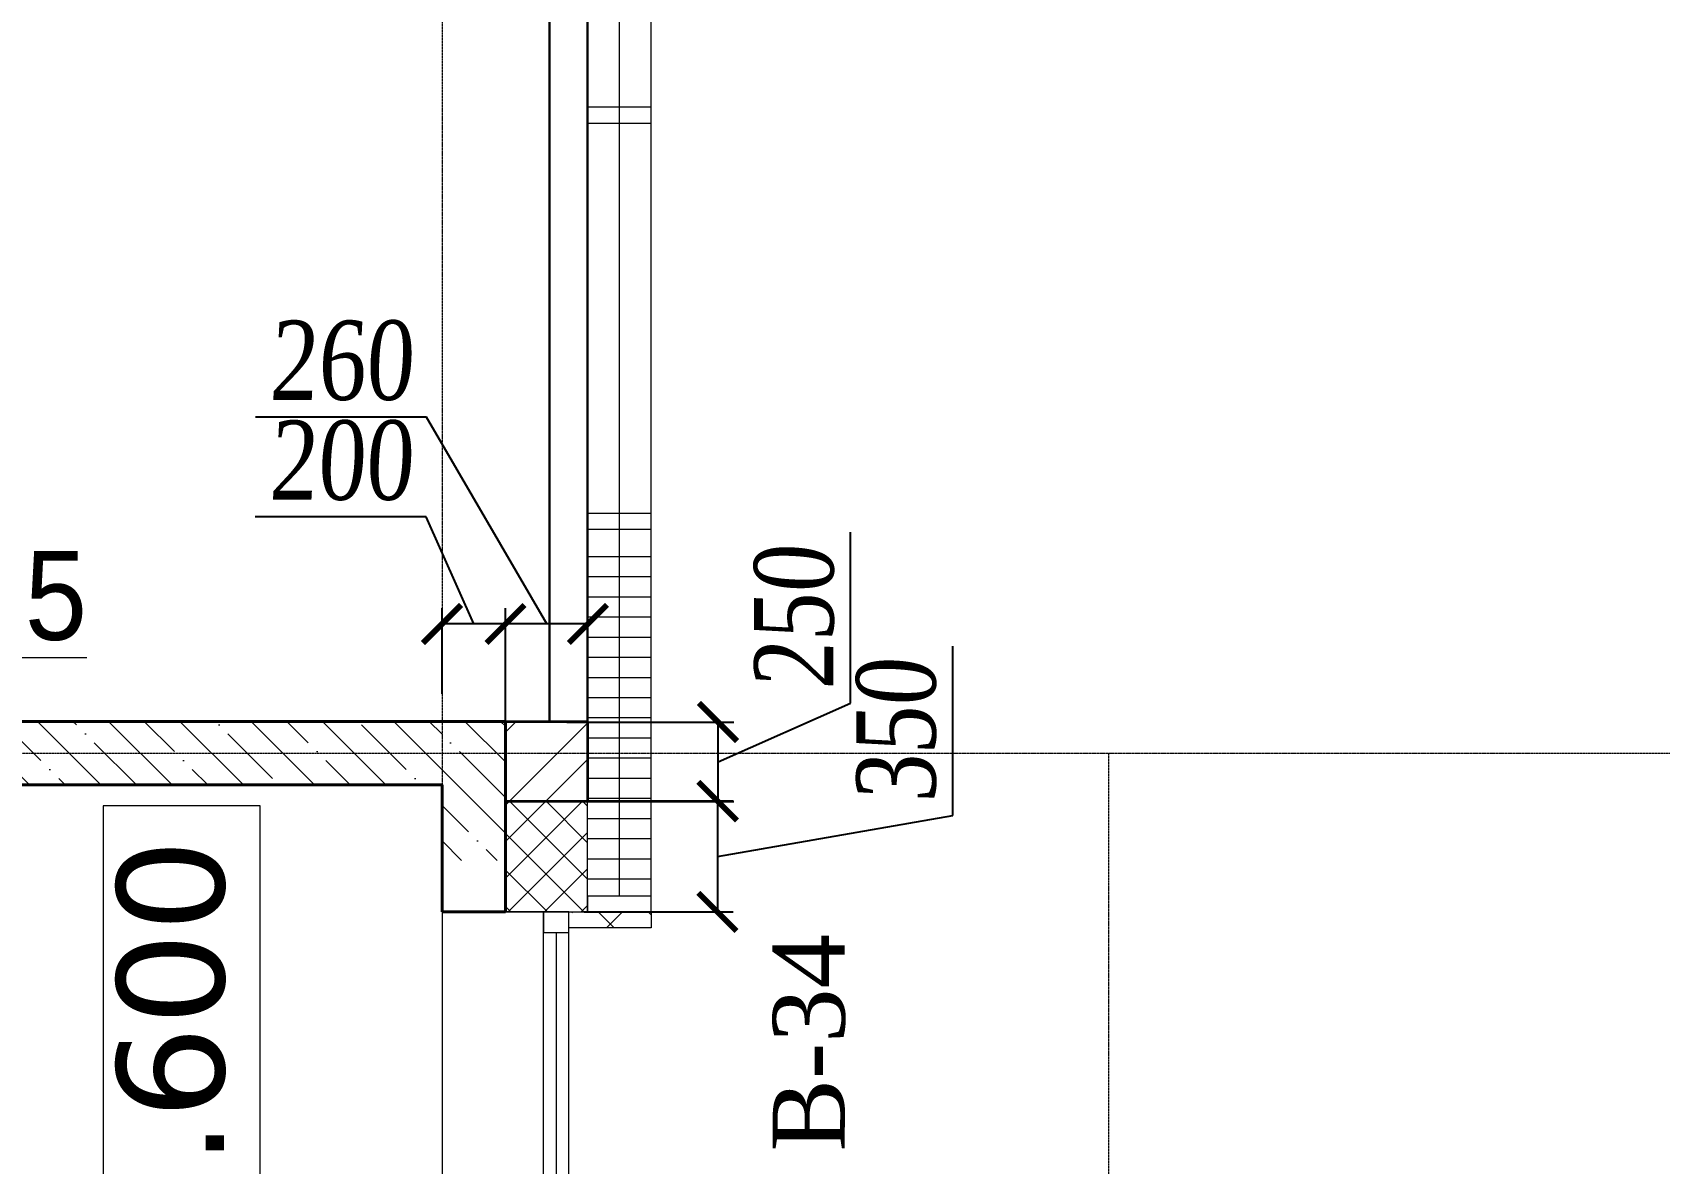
# Model space of a CAD drawing. Header units: inches. Extents: x -407541 to 6688123, y -998590 to 1205599.
# Drawn here: x 181713 to 186838, y 229645 to 233208 of the extents above; entities that cross this region are included whole.
import ezdxf

# ---------------------------------------------------------------- set-up
doc = ezdxf.new("R2010")
doc.units = ezdxf.units.IN
doc.header["$MEASUREMENT"] = 0
doc.linetypes.add('ACAD_ISO04W100', pattern=[30, 24, -3, 0, -3])
for name, color, linetype, lineweight in [('ведомость витражей', 224, 'Continuous', 13), ('ВИТРАЖ', 145, 'Continuous', 9), ('КИРПИЧ', 30, 'Continuous', 35), ('МОНОЛИТ', 5, 'Continuous', 40), ('Окна', 9, 'Continuous', 9), ('Оси', 254, 'ACAD_ISO04W100', 5), ('отметки', 50, 'Continuous', 13), ('площади', 40, 'Continuous', 9), ('размер внутр', 142, 'Continuous', 5), ('СТЕКЛО', 121, 'Continuous', 5), ('УТЕПЛИТЕЛЬ', 92, 'Continuous', 9), ('Цоколь', 21, 'Continuous', 30), ('Штриховка', 7, 'Continuous', 9)]:
    doc.layers.add(name, color=color, linetype=linetype, lineweight=lineweight)
doc.styles.get("Standard").update_dxf_attribs({"font": 'arial.ttf'})
doc.styles.add('style1', font='arial.ttf', dxfattribs={"width": 0.9, "height": 500})
doc.styles.add('STYLE2', font='times.ttf', dxfattribs={"width": 0.8, "oblique": 3})
doc.styles.add('Times', font='times.ttf')
doc.dimstyles.new('vnytren', dxfattribs={"dimtxt": 250, "dimasz": 120, "dimexe": 50, "dimexo": 0, "dimgap": 50, "dimtad": 1, "dimdec": 0, "dimzin": 0, "dimdsep": 46, "dimtxsty": 'STYLE2', "dimblk": 'ARCHTICK', "dimcen": 0, "dimadec": 0, "dimazin": 0, "dimtfac": 1, "dimtdec": 0, "dimtmove": 1, "dimatfit": 2, "dimldrblk": 'DOT', "dimfxl": 1, "dimtolj": 1, "dimtzin": 0, "dimarcsym": 0})

# ---------------------------------------------------------------- blocks, each defined once
blk = doc.blocks.new('_ARCHTICK')
at = {"color": 0, "linetype": 'ByBlock', "const_width": 0.15}
blk.add_lwpolyline([(-0.5, -0.5), (0.5, 0.5)], dxfattribs=at)
blk = doc.blocks.new('*D1977')
at = {"layer": 'размер внутр', "color": 0, "lineweight": -2, "transparency": 16777216}
for p, q in [((184290.4, 231094.7), (184290.4, 231633.8)), ((183872.7, 230910.4), (184290.4, 231094.7)), ((183396.3, 231035.6), (183922.7, 231035.6)), ((183872.7, 230785.2), (183872.7, 231035.6)), ((183392.5, 230785.2), (183922.7, 230785.2))]:
    blk.add_line(p, q, dxfattribs=at)
at = {"layer": 'размер внутр', "color": 0, "lineweight": -2, "transparency": 16777216, "xscale": 120, "yscale": 120, "zscale": 120}
for p, rotation in [((183872.7, 231035.6), 90), ((183872.7, 230785.2), 270)]:
    blk.add_blockref('_ARCHTICK', p, dxfattribs=dict(at, rotation=rotation))
at = {"layer": 'размер внутр', "color": 0, "transparency": 16777216, "insert": (184113.2, 231364.2), "char_height": 250, "attachment_point": 5, "rotation": 90, "style": 'STYLE2'}
blk.add_mtext('\\A1;250', dxfattribs=at)
blk = doc.blocks.new('_Dot')
at = {"color": 0, "linetype": 'ByBlock', "lineweight": -2}
blk.add_line((-0.5, 0), (-1, 0), dxfattribs=at)
at = {"color": 0, "linetype": 'ByBlock', "const_width": 0.5}
blk.add_lwpolyline([(-0.25, 0, 1), (0.25, 0, 1)], format="xyb", close=True, dxfattribs=at)
blk = doc.blocks.new('*D1978')
at = {"layer": 'размер внутр', "color": 0, "lineweight": -2, "transparency": 16777216}
for p, q in [((182954.5, 231996.7), (182415.3, 231996.7)), ((183333.1, 231344.6), (182954.5, 231996.7)), ((183203.2, 231037.6), (183203.2, 231394.6)), ((183462.9, 231037.6), (183462.9, 231394.6)), ((183462.9, 231344.6), (183203.2, 231344.6))]:
    blk.add_line(p, q, dxfattribs=at)
at = {"layer": 'размер внутр', "color": 0, "lineweight": -2, "transparency": 16777216, "xscale": 120, "yscale": 120, "zscale": 120, "rotation": 180}
blk.add_blockref('_ARCHTICK', (183203.2, 231344.6), dxfattribs=at)
at = {"layer": 'размер внутр', "color": 0, "lineweight": -2, "transparency": 16777216, "xscale": 120, "yscale": 120, "zscale": 120}
blk.add_blockref('_ARCHTICK', (183462.9, 231344.6), dxfattribs=at)
at = {"layer": 'размер внутр', "color": 0, "transparency": 16777216, "insert": (182684.9, 232173.9), "char_height": 250, "attachment_point": 5, "style": 'STYLE2'}
blk.add_mtext('\\A1;260', dxfattribs=at)
blk = doc.blocks.new('*D1979')
at = {"layer": 'размер внутр', "color": 0, "lineweight": -2, "transparency": 16777216}
for p, q in [((182953.6, 231681.9), (182414.4, 231681.9)), ((183103.2, 231344.6), (182953.6, 231681.9)), ((183003.2, 231124), (183003.2, 231394.6)), ((183203.2, 231037.6), (183203.2, 231394.6)), ((183203.2, 231344.6), (183003.2, 231344.6))]:
    blk.add_line(p, q, dxfattribs=at)
at = {"layer": 'размер внутр', "color": 0, "lineweight": -2, "transparency": 16777216, "xscale": 120, "yscale": 120, "zscale": 120, "rotation": 180}
blk.add_blockref('_ARCHTICK', (183003.2, 231344.6), dxfattribs=at)
at = {"layer": 'размер внутр', "color": 0, "lineweight": -2, "transparency": 16777216, "xscale": 120, "yscale": 120, "zscale": 120}
blk.add_blockref('_ARCHTICK', (183203.2, 231344.6), dxfattribs=at)
at = {"layer": 'размер внутр', "color": 0, "transparency": 16777216, "insert": (182684, 231859.1), "char_height": 250, "attachment_point": 5, "style": 'STYLE2'}
blk.add_mtext('\\A1;200', dxfattribs=at)
blk = doc.blocks.new('*D3653')
at = {"layer": 'размер внутр', "color": 0, "lineweight": -2, "transparency": 16777216}
for p, q in [((184612, 230740.8), (184612, 231274.6)), ((183461.9, 230786.8), (183920.7, 230786.8)), ((183870.7, 230786.8), (183870.7, 230437.2)), ((183870.7, 230612), (184612, 230740.8)), ((183451.5, 230437.2), (183920.7, 230437.2))]:
    blk.add_line(p, q, dxfattribs=at)
at = {"layer": 'размер внутр', "color": 0, "lineweight": -2, "transparency": 16777216, "xscale": 120, "yscale": 120, "zscale": 120}
for p, rotation in [((183870.7, 230786.8), 89.99999999999919), ((183870.7, 230437.2), 269.9999999999992)]:
    blk.add_blockref('_ARCHTICK', p, dxfattribs=dict(at, rotation=rotation))
at = {"layer": 'размер внутр', "color": 0, "transparency": 16777216, "insert": (184434.9, 231007.7), "char_height": 250, "attachment_point": 5, "rotation": 90, "style": 'STYLE2'}
blk.add_mtext('\\A1;350', dxfattribs=at)

msp = doc.modelspace()

# ---------------------------------------------------------------- hatches: boundary and pattern name
at = {"layer": 'ВИТРАЖ', "ltscale": 0.1}
h = msp.add_hatch(dxfattribs=at)
h.set_pattern_fill('ANSI31', color=256, scale=20, angle=225, style=0)
h.set_pattern_definition([(180, (-1023485.09, 6628674.43), (0, 63.5), [])])
h.paths.add_polyline_path([(183661.7, 230487.2), (183661.7, 230437.2), (183461.8, 230437.2), (183461.8, 230422.6), (183661.7, 230422.6), (183661.7, 230391.2), (183661.8, 230391.2), (183661.7, 231620.6), (183462.1, 231620.9), (183461.8, 230487.2)])
at = {"layer": 'Штриховка', "ltscale": 0.1}
h = msp.add_hatch(dxfattribs=at)
h.set_pattern_fill('ANSI35', color=256, scale=25, style=0)
h.set_pattern_definition([(135, (498826.57, 318050.7), (112.2532, 112.2532), []), (135, (498714.31, 318050.7), (112.2532, 112.2532), [198.4375, -39.6875, 0, -39.6875])])
h.paths.add_polyline_path([(183003.2, 230937.2), (183203, 230937.2), (183203, 230599.8), (183003.2, 230599.8)])
h.paths.add_polyline_path([(183003.2, 231037.6), (183203, 231037.6), (183203, 230937.2), (183003.2, 230937.2)])
h.paths.add_polyline_path([(176403.2, 231037.2), (183003.2, 231037.6), (183003.2, 230937.2), (176403.2, 230937.2)])
h.paths.add_polyline_path([(176403.2, 230937.2), (183003.2, 230937.2), (183003.2, 230837.6), (176403.2, 230837.6)])
h.paths.add_polyline_path([(176203.3, 231037.2), (176403.2, 231037.2), (176403.2, 230937.2), (176203.3, 230937.2)])
h.paths.add_polyline_path([(176203.3, 230937.2), (176403.2, 230937.2), (176403.2, 230787.6), (176203.3, 230787.6)])
h.paths.add_polyline_path([(176204, 229337.6), (176323.2, 229337.6), (176323.2, 229337.6), (176403.2, 229337.6), (176403.2, 227836.8), (176203.3, 227836.8)])
h.paths.add_polyline_path([(176203.3, 227836.8), (176403.2, 227836.8), (176403.2, 227737.6), (176203.2, 227737.6)])
h.paths.add_polyline_path([(176403.2, 227937.6), (183003.2, 227937.6), (183003.2, 227836.8), (176403.2, 227836.8)])
h.paths.add_polyline_path([(176403.2, 227836.8), (183003.2, 227836.8), (183003.2, 227737.6), (176403.2, 227737.6)])
h.paths.add_polyline_path([(183003.2, 227836.8), (183203, 227836.8), (183203, 227737.6), (183003.2, 227737.6)])
h.paths.add_polyline_path([(183003.2, 228228.7), (183203, 228228.7), (183203, 227836.8), (183003.2, 227836.8), (183003.2, 227937.6), (183003.2, 227937.6)])
at = {"layer": 'Штриховка'}
h = msp.add_hatch(dxfattribs=at)
h.set_pattern_fill('ANSI32', color=256, scale=650, style=0)
h.paths.add_polyline_path([(183203.2, 231037.6), (183461.9, 231037.6), (183461.9, 230785.2), (183203.2, 230785.2)])
h = msp.add_hatch(dxfattribs=at)
h.set_pattern_fill('ANSI37', color=256, scale=650, style=0)
h.paths.add_polyline_path([(183461.9, 230785.2), (183203.2, 230785.2), (183203.2, 230437.6), (183461.9, 230437.2), (183461.9, 230635.2)])
h = msp.add_hatch(dxfattribs=at)
h.set_pattern_fill('ANSI37', color=256, scale=35, angle=180, style=0)
h.set_pattern_definition([(225, (193905.33, 245957.3), (78.57724, -78.57724), []), (315, (193905.33, 245957.3), (78.57724, 78.57724), [])])
h.paths.add_polyline_path([(183661.7, 230387.2), (183411.7, 230387.2), (183411.7, 230437.2), (183461.7, 230437.2), (183661.7, 230437.2)])

# ---------------------------------------------------------------- linework, layer by layer
at = {"layer": 'ВИТРАЖ', "ltscale": 0.1}
for points in [[(183661.7, 230487.2), (183661.9, 236774.6), (184004.7, 239297.9), (184524.5, 243123.7), (184046.4, 249552)], [(183461.7, 230437.2), (183461.9, 236788.1), (183806.6, 239324.8), (184323.5, 243129.8), (183851.7, 249474)], [(183561.9, 230487.2), (183561.9, 236781.3), (183905.6, 239311.3), (184424, 243126.8), (183951.4, 249481.4)]]:
    msp.add_lwpolyline(points, dxfattribs=at)
for points in [[(183661.9, 232973.1), (183461.9, 232973.1), (183461.9, 232923.1), (183661.9, 232923.1)], [(183661.9, 231693.1), (183461.9, 231693.1), (183461.9, 231643.1), (183661.9, 231643.1)], [(183661.7, 230487.2), (183461.7, 230487.2), (183461.7, 230437.2), (183661.7, 230437.2)]]:
    msp.add_lwpolyline(points, close=True, dxfattribs=at)
at = {"layer": 'КИРПИЧ', "ltscale": 0.1}
msp.add_lwpolyline([(183203.2, 231037.6), (183461.9, 231037.6), (183461.9, 230785.2), (183203.2, 230785.2)], close=True, dxfattribs=at)
at = {"layer": 'МОНОЛИТ'}
for p, q in [((183203.2, 231037.6), (176203.2, 231037.2)), ((183203.2, 230437.6), (183203.2, 231037.6)), ((176403.2, 230837.6), (183003.2, 230837.6)), ((183003.2, 230837.6), (183003.2, 230437.6)), ((183203.2, 230437.6), (183003.2, 230437.6))]:
    msp.add_line(p, q, dxfattribs=at)
at = {"layer": 'Окна', "ltscale": 0.1}
for points in [[(183403.2, 230437.2), (183003.2, 230437.6), (183003.2, 228337.6), (183403.2, 228337.2)], [(183403.2, 230437.2), (183003.2, 230437.2), (183003.2, 228337.2), (183403.2, 228337.2)]]:
    msp.add_lwpolyline(points, close=True, dxfattribs=at)
at = {"layer": 'Оси', "ltscale": 0.3}
for p, q in [((183003.2, 252437.2), (183003.2, 211937.2)), ((157503.2, 230937.2), (192303.2, 230937.2)), ((185103.2, 230937.2), (185103.2, 211937.2))]:
    msp.add_line(p, q, dxfattribs=at)
at = {"layer": 'отметки'}
msp.add_lwpolyline([(182430.5, 228600.3), (182430.5, 230771.9), (181936, 230771.9), (181936, 228600.3)], close=True, dxfattribs=at)
at = {"layer": 'СТЕКЛО'}
msp.add_line((183363.2, 230372.2), (183363.2, 229452.2), dxfattribs=at)
for points in [[(183323.2, 228337.2), (183323.2, 230437.2)], [(183403.2, 230437.2), (183323.2, 230437.2), (183323.2, 230372.2), (183403.2, 230372.2), (183403.2, 230437.2)], [(183403.2, 228337.2), (183403.2, 230437.2)]]:
    msp.add_lwpolyline(points, dxfattribs=at)
at = {"layer": 'УТЕПЛИТЕЛЬ'}
msp.add_lwpolyline([(183461.9, 230785.2), (183203.2, 230785.2), (183203.2, 230437.6), (183203.2, 230437.6), (183461.9, 230437.2), (183461.9, 230437.2), (183461.9, 230437.2), (183461.9, 230635.2), (183461.9, 230785.2)], dxfattribs=at)
at = {"layer": 'Цоколь', "ltscale": 0.1}
msp.add_lwpolyline([(183341.9, 231037.6), (183341.9, 236796.2), (183674.9, 239247.2)], dxfattribs=at)
at = {"layer": 'Цоколь'}
msp.add_lwpolyline([(183674.9, 239247.2), (183796, 239247.2), (183461.9, 236788.1), (183461.9, 231037.6), (183341.9, 231037.6)], dxfattribs=at)
at = {"layer": 'Штриховка'}
msp.add_lwpolyline([(183661.7, 230437.2), (183661.7, 230387.2), (183403.2, 230387.2), (183403.2, 230437.2), (183461.7, 230437.2), (183461.7, 230437.2), (183661.7, 230437.2)], dxfattribs=at)

# ---------------------------------------------------------------- texts
at = {"layer": 'ведомость витражей', "style": 'Times'}
msp.add_text('В-34', height=226.8, rotation=90, dxfattribs=at).set_placement((184271.8, 229682.2))
at = {"layer": 'отметки', "insert": (181978.2, 229662.9), "char_height": 338, "width": 999.343, "attachment_point": 2, "rotation": 90}
msp.add_mtext('{\\fVerdana|b0|i0|c204|p34;+12.600}', dxfattribs=at)
at = {"layer": 'площади', "insert": (181884.8, 231574.5), "char_height": 280, "width": 1499.075, "attachment_point": 3, "style": 'style1'}
msp.add_mtext('{\\L57.15}', dxfattribs=at)

# ---------------------------------------------------------------- dimensions: what is measured, and where the dimension line sits
at = {"layer": 'размер внутр'}
for base, p1, p2, picture, middle in [((183203.2, 231344.6), (183462.9, 231037.6), (183203.2, 231037.6), '*D1978', (182904.5, 231996.7)), ((183003.2, 231344.6), (183203.2, 231037.6), (183003.2, 231124), '*D1979', (182903.6, 231681.9))]:
    dim = msp.add_linear_dim(base=base, p1=p1, p2=p2, dimstyle='vnytren', dxfattribs=at)
    dim.commit()
    dim.dimension.update_dxf_attribs({"geometry": picture, "text_midpoint": middle, "dimtype": 160})
dim = msp.add_linear_dim(base=(183872.7, 231035.6), p1=(183392.5, 230785.2), p2=(183396.3, 231035.6), angle=90, dimstyle='vnytren', dxfattribs=at)
dim.commit()
dim.dimension.update_dxf_attribs({"geometry": '*D1977', "text_midpoint": (184290.4, 231144.7), "dimtype": 160})
dim = msp.add_linear_dim(base=(183870.7, 230437.2), p1=(183461.9, 230786.8), p2=(183451.5, 230437.2), angle=90, dimstyle='vnytren', override={"dimlfac": 1, "dimatfit": 3}, dxfattribs=at)
dim.commit()
dim.dimension.update_dxf_attribs({"geometry": '*D3653', "text_midpoint": (184612, 230790.8), "dimtype": 160})

doc.saveas('drawing.dxf')
